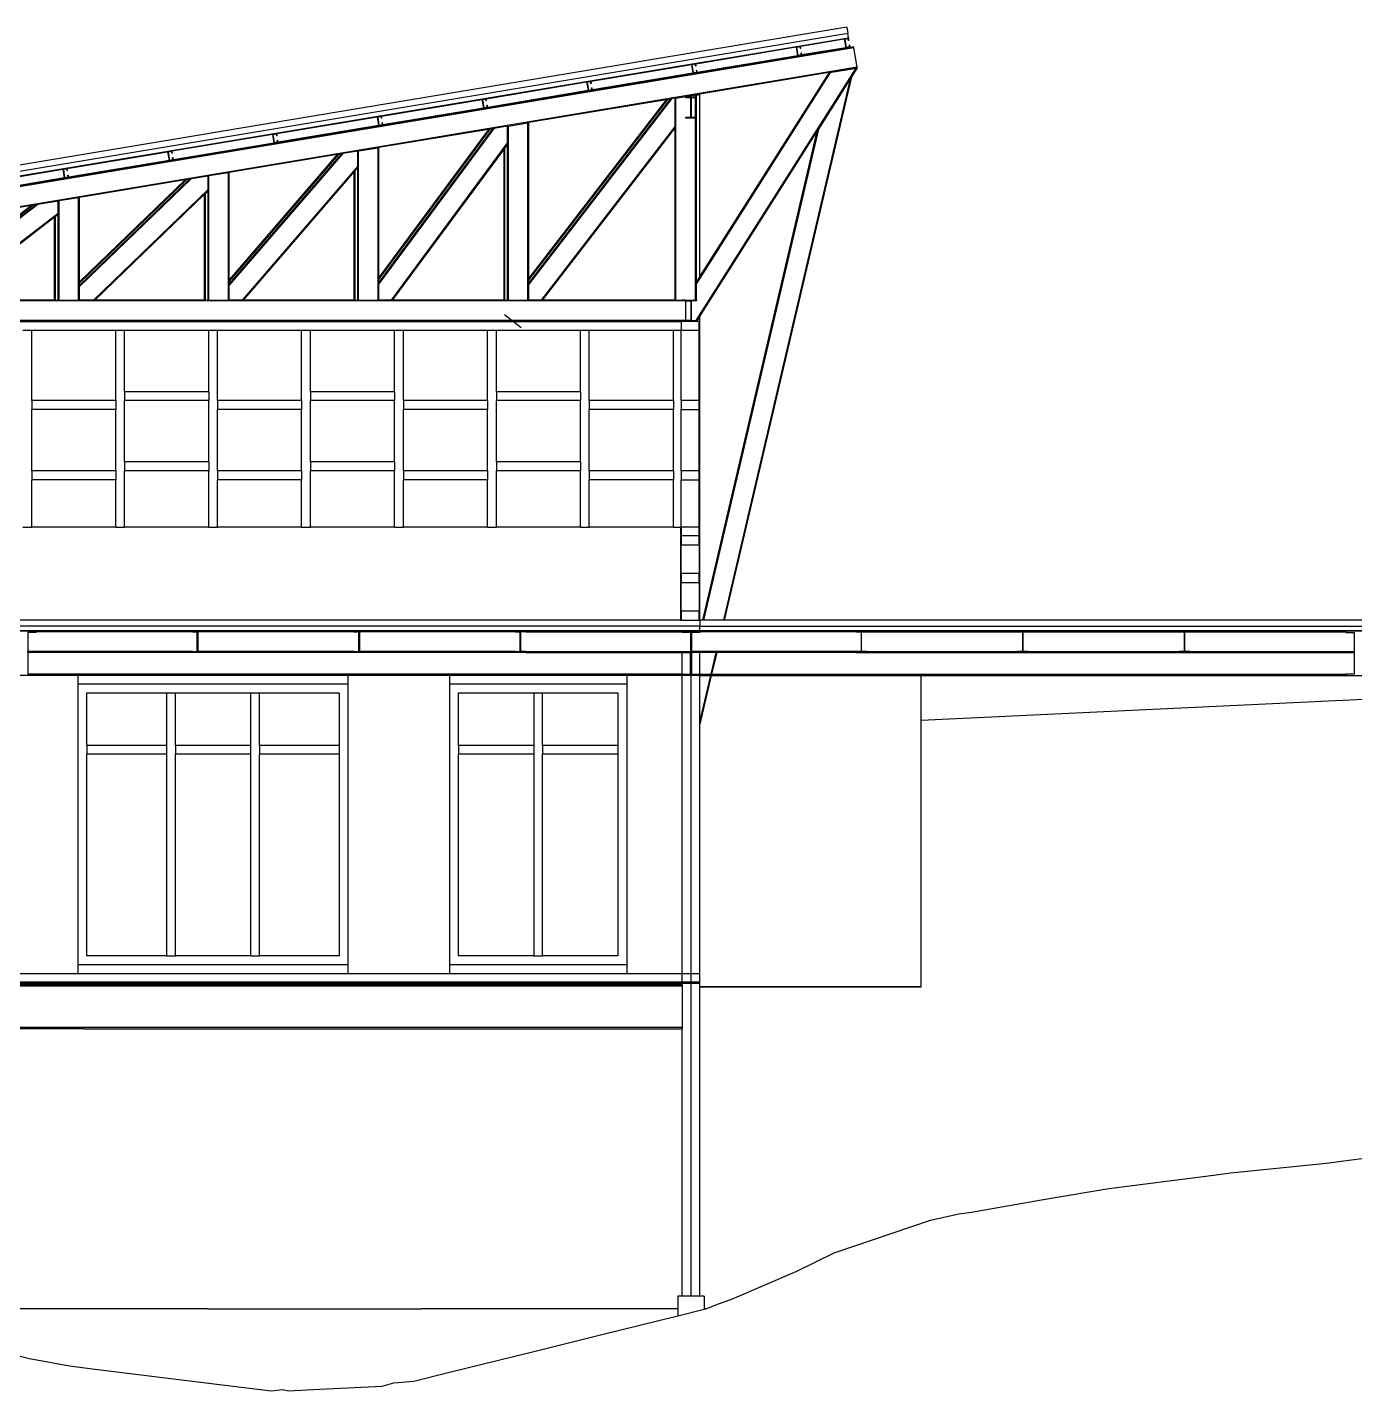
# Model space of a CAD drawing. Extents: x -60 to 60, y -11 to 16.
# Drawn here: x -16.64 to -1.64, y 0.14 to 15.54 of the extents above; entities that cross this region are included whole.
import ezdxf

# ---------------------------------------------------------------- set-up
doc = ezdxf.new("R2010")
doc.units = 0
doc.layers.get('0').update_dxf_attribs({"linetype": 'CONTINUOUS'})
doc.layers.add('SECTIONCUTEDGES', color=7, linetype='CONTINUOUS')

msp = doc.modelspace()

# ---------------------------------------------------------------- linework, layer by layer
for p, q in [((-24.581, 12.555), (-7.36, 15.426)), ((-7.903, 15.329), (-7.408, 15.412)), ((-7.36, 15.426), (-7.368, 15.475)), ((-7.359, 15.42), (-7.36, 15.426)), ((-7.341, 15.315), (-24.467, 12.46)), ((-7.301, 15.312), (-24.408, 12.46)), ((-9.087, 15.132), (-7.952, 15.321)), ((-7.392, 15.313), (-7.887, 15.231)), ((-7.341, 15.315), (-7.342, 15.321)), ((-7.302, 15.321), (-7.341, 15.315)), ((-7.301, 15.312), (-7.302, 15.321)), ((-7.264, 15.094), (-7.301, 15.312)), ((-10.27, 14.935), (-9.136, 15.124)), ((-7.936, 15.222), (-9.07, 15.033)), ((-7.264, 15.094), (-23.067, 12.46)), ((-9.12, 15.025), (-10.254, 14.836)), ((-7.276, 15.082), (-9.086, 12.23)), ((-7.568, 15.033), (-9.08, 12.65)), ((-7.561, 15.035), (-9.041, 14.788)), ((-7.581, 15.031), (-9.04, 12.731)), ((-7.342, 14.96), (-8.775, 8.846)), ((-7.326, 14.985), (-8.764, 8.846)), ((-7.342, 14.96), (-7.701, 14.394)), ((-7.581, 15.031), (-7.568, 15.033)), ((-7.568, 15.033), (-7.561, 15.035)), ((-7.551, 15.037), (-7.561, 15.035)), ((-7.561, 15.035), (-7.551, 15.036)), ((-7.561, 15.035), (-7.561, 15.035)), ((-7.551, 15.036), (-7.315, 15.076)), ((-7.315, 15.076), (-7.551, 15.037)), ((-7.551, 15.037), (-7.551, 15.036)), ((-7.326, 14.985), (-7.342, 14.96)), ((-7.263, 15.084), (-7.326, 14.985)), ((-7.304, 15.078), (-7.315, 15.076)), ((-7.315, 15.076), (-7.305, 15.077)), ((-7.315, 15.076), (-7.315, 15.076)), ((-7.305, 15.077), (-7.276, 15.082)), ((-7.304, 15.078), (-7.305, 15.077)), ((-7.263, 15.085), (-7.304, 15.078)), ((-7.276, 15.082), (-7.263, 15.084)), ((-7.263, 15.085), (-7.264, 15.094)), ((-7.263, 15.084), (-7.263, 15.084)), ((-7.263, 15.084), (-7.263, 15.084)), ((-7.263, 15.084), (-7.263, 15.084)), ((-7.263, 15.084), (-7.263, 15.084)), ((-7.263, 15.084), (-7.263, 15.084)), ((-7.263, 15.084), (-7.263, 15.084)), ((-7.263, 15.084), (-7.263, 15.084)), ((-11.454, 14.737), (-10.32, 14.926)), ((-10.303, 14.828), (-11.438, 14.639)), ((-12.638, 14.54), (-11.503, 14.729)), ((-9.362, 14.735), (-10.973, 12.641)), ((-9.376, 14.732), (-10.973, 12.657)), ((-9.407, 14.727), (-10.973, 12.693)), ((-9.422, 14.725), (-10.973, 12.709)), ((-9.422, 14.725), (-10.973, 14.466)), ((-9.407, 14.727), (-9.422, 14.725)), ((-9.376, 14.732), (-9.407, 14.727)), ((-9.362, 14.735), (-9.376, 14.732)), ((-9.32, 14.742), (-9.362, 14.735)), ((-9.32, 14.742), (-9.311, 14.743)), ((-9.32, 14.427), (-9.32, 14.742)), ((-9.311, 14.743), (-9.09, 14.78)), ((-9.311, 12.46), (-9.311, 14.743)), ((-9.09, 14.78), (-9.08, 14.782)), ((-9.09, 14.758), (-9.09, 14.78)), ((-9.09, 14.528), (-9.09, 14.748)), ((-9.041, 14.788), (-9.08, 14.782)), ((-9.08, 14.778), (-9.04, 14.785)), ((-9.08, 14.778), (-9.04, 14.785)), ((-9.08, 14.778), (-9.08, 14.782)), ((-9.08, 14.778), (-9.08, 14.778)), ((-9.08, 14.758), (-9.08, 14.778)), ((-9.08, 14.528), (-9.08, 14.748)), ((-9.04, 14.785), (-9.041, 14.788)), ((-9.04, 12.731), (-9.04, 14.785)), ((-9.04, 14.785), (-9.04, 14.785)), ((-13.821, 14.343), (-12.687, 14.532)), ((-11.487, 14.631), (-12.621, 14.441)), ((-9.09, 12.46), (-9.09, 14.518)), ((-9.08, 12.668), (-9.08, 14.518)), ((-15.005, 14.146), (-13.871, 14.335)), ((-12.671, 14.433), (-13.805, 14.244)), ((-11.369, 14.4), (-12.666, 12.646)), ((-11.383, 14.398), (-12.666, 12.662)), ((-11.415, 14.393), (-12.666, 12.7)), ((-11.429, 14.39), (-12.666, 12.717)), ((-11.429, 14.39), (-12.666, 14.184)), ((-11.415, 14.393), (-11.429, 14.39)), ((-11.383, 14.398), (-11.415, 14.393)), ((-11.369, 14.4), (-11.383, 14.398)), ((-11.213, 14.426), (-11.369, 14.4)), ((-11.213, 14.426), (-11.203, 14.428)), ((-11.213, 14.241), (-11.213, 14.426)), ((-11.203, 14.428), (-10.983, 14.465)), ((-11.203, 12.46), (-11.203, 14.428)), ((-10.983, 14.465), (-10.973, 14.466)), ((-10.983, 12.46), (-10.983, 14.465)), ((-10.973, 12.709), (-10.973, 14.466)), ((-9.32, 14.427), (-10.834, 12.46)), ((-9.32, 14.411), (-10.822, 12.46)), ((-9.32, 14.411), (-9.32, 14.427)), ((-9.32, 12.46), (-9.32, 14.411)), ((-7.717, 14.369), (-9.04, 12.283)), ((-7.717, 14.369), (-9.011, 8.846)), ((-7.701, 14.394), (-9.001, 8.846)), ((-7.701, 14.394), (-7.717, 14.369)), ((-13.854, 14.236), (-14.989, 14.047)), ((-12.896, 14.146), (-12.675, 14.182)), ((-12.675, 14.182), (-12.666, 14.184)), ((-12.675, 12.46), (-12.675, 14.182)), ((-12.666, 12.717), (-12.666, 14.184)), ((-11.213, 14.241), (-12.529, 12.46)), ((-11.243, 14.183), (-11.253, 14.17)), ((-11.213, 14.224), (-11.243, 14.183)), ((-11.243, 12.46), (-11.243, 14.183)), ((-11.213, 14.224), (-11.213, 14.241)), ((-11.213, 12.46), (-11.213, 14.224)), ((-16.189, 13.948), (-15.054, 14.137)), ((-15.038, 14.039), (-16.172, 13.85)), ((-13.076, 14.116), (-14.358, 12.629)), ((-13.091, 14.113), (-14.358, 12.644)), ((-13.122, 14.108), (-14.358, 12.676)), ((-13.137, 14.105), (-14.358, 12.691)), ((-13.137, 14.105), (-14.358, 13.902)), ((-13.122, 14.108), (-13.137, 14.105)), ((-13.091, 14.113), (-13.122, 14.108)), ((-13.076, 14.116), (-13.091, 14.113)), ((-12.906, 14.144), (-13.076, 14.116)), ((-12.906, 14.144), (-12.896, 14.146)), ((-12.906, 13.975), (-12.906, 14.144)), ((-12.896, 12.46), (-12.896, 14.146)), ((-11.253, 14.17), (-12.516, 12.46)), ((-11.253, 12.46), (-11.253, 14.17)), ((-17.372, 13.751), (-16.238, 13.94)), ((-14.368, 13.9), (-14.588, 13.864)), ((-14.358, 13.902), (-14.368, 13.9)), ((-14.368, 12.46), (-14.368, 13.9)), ((-14.358, 12.691), (-14.358, 13.902)), ((-12.906, 13.975), (-14.213, 12.46)), ((-12.946, 13.914), (-14.2, 12.46)), ((-12.936, 13.925), (-12.946, 13.914)), ((-12.946, 12.46), (-12.946, 13.914)), ((-12.906, 13.96), (-12.936, 13.925)), ((-12.936, 12.46), (-12.936, 13.925)), ((-12.906, 13.96), (-12.906, 13.975)), ((-12.906, 12.46), (-12.906, 13.96)), ((-16.222, 13.841), (-17.356, 13.652)), ((-14.79, 13.83), (-16.051, 12.614)), ((-14.807, 13.827), (-16.051, 12.627)), ((-14.838, 13.822), (-16.051, 12.652)), ((-14.855, 13.819), (-16.051, 12.666)), ((-14.855, 13.819), (-16.051, 13.62)), ((-14.838, 13.822), (-14.855, 13.819)), ((-14.807, 13.827), (-14.838, 13.822)), ((-14.79, 13.83), (-14.807, 13.827)), ((-14.598, 13.862), (-14.79, 13.83)), ((-14.588, 13.864), (-14.598, 13.862)), ((-14.598, 13.709), (-14.598, 13.862)), ((-14.588, 12.46), (-14.588, 13.864)), ((-16.291, 13.58), (-16.521, 13.542)), ((-16.281, 13.582), (-16.291, 13.58)), ((-16.291, 13.441), (-16.291, 13.58)), ((-16.06, 13.618), (-16.281, 13.582)), ((-16.281, 12.46), (-16.281, 13.582)), ((-16.051, 13.62), (-16.06, 13.618)), ((-16.06, 12.46), (-16.06, 13.618)), ((-16.051, 12.666), (-16.051, 13.62)), ((-14.598, 13.709), (-15.892, 12.46)), ((-14.638, 13.657), (-15.878, 12.46)), ((-14.628, 13.666), (-14.638, 13.657)), ((-14.638, 12.46), (-14.638, 13.657)), ((-14.598, 13.695), (-14.628, 13.666)), ((-14.628, 12.46), (-14.628, 13.666)), ((-14.598, 13.695), (-14.598, 13.709)), ((-14.598, 12.46), (-14.598, 13.695)), ((-16.521, 13.542), (-17.743, 12.6)), ((-16.541, 13.538), (-17.743, 12.612)), ((-16.572, 13.533), (-17.743, 12.63)), ((-16.592, 13.53), (-17.743, 12.643)), ((-16.592, 13.53), (-17.743, 13.338)), ((-16.291, 13.441), (-17.563, 12.46)), ((-16.572, 13.533), (-16.592, 13.53)), ((-16.541, 13.538), (-16.572, 13.533)), ((-16.521, 13.542), (-16.541, 13.538)), ((-16.321, 13.405), (-16.331, 13.398)), ((-16.291, 13.428), (-16.321, 13.405)), ((-16.321, 12.46), (-16.321, 13.405)), ((-16.291, 13.428), (-16.291, 13.441)), ((-16.291, 12.46), (-16.291, 13.428)), ((-16.331, 13.398), (-17.547, 12.46)), ((-16.331, 12.46), (-16.331, 13.398)), ((-16.051, 12.652), (-16.051, 12.666)), ((-16.051, 12.627), (-16.051, 12.652)), ((-14.358, 12.676), (-14.358, 12.691)), ((-14.358, 12.644), (-14.358, 12.676)), ((-14.358, 12.644), (-14.358, 12.629)), ((-12.666, 12.7), (-12.666, 12.717)), ((-12.666, 12.662), (-12.666, 12.7)), ((-12.666, 12.662), (-12.666, 12.646)), ((-12.666, 12.46), (-12.666, 12.646)), ((-10.973, 12.693), (-10.973, 12.709)), ((-10.973, 12.657), (-10.973, 12.693)), ((-10.973, 12.657), (-10.973, 12.641)), ((-10.973, 12.46), (-10.973, 12.641)), ((-9.04, 12.731), (-9.08, 12.668)), ((-9.08, 12.668), (-9.08, 12.65)), ((-9.08, 12.46), (-9.08, 12.65)), ((-16.051, 12.627), (-16.051, 12.614)), ((-16.051, 12.46), (-16.051, 12.614)), ((-14.358, 12.46), (-14.358, 12.629)), ((-9.24, 12.451), (-24, 12.451)), ((-16.331, 12.46), (-17.547, 12.46)), ((-16.331, 12.46), (-16.321, 12.46)), ((-16.321, 12.46), (-16.291, 12.46)), ((-16.291, 12.46), (-16.281, 12.46)), ((-16.281, 12.46), (-16.06, 12.46)), ((-16.06, 12.46), (-16.051, 12.46)), ((-15.892, 12.46), (-16.051, 12.46)), ((-15.892, 12.46), (-15.878, 12.46)), ((-14.638, 12.46), (-15.878, 12.46)), ((-14.638, 12.46), (-14.628, 12.46)), ((-14.628, 12.46), (-14.598, 12.46)), ((-14.598, 12.46), (-14.588, 12.46)), ((-14.588, 12.46), (-14.368, 12.46)), ((-14.368, 12.46), (-14.358, 12.46)), ((-14.213, 12.46), (-14.358, 12.46)), ((-14.213, 12.46), (-14.2, 12.46)), ((-12.946, 12.46), (-14.2, 12.46)), ((-12.946, 12.46), (-12.936, 12.46)), ((-12.936, 12.46), (-12.906, 12.46)), ((-12.906, 12.46), (-12.896, 12.46)), ((-12.896, 12.46), (-12.675, 12.46)), ((-12.675, 12.46), (-12.666, 12.46)), ((-12.529, 12.46), (-12.666, 12.46)), ((-12.529, 12.46), (-12.516, 12.46)), ((-11.253, 12.46), (-12.516, 12.46)), ((-11.253, 12.46), (-11.243, 12.46)), ((-11.243, 12.46), (-11.213, 12.46)), ((-11.213, 12.46), (-11.203, 12.46)), ((-11.203, 12.46), (-10.983, 12.46)), ((-10.983, 12.46), (-10.973, 12.46)), ((-10.834, 12.46), (-10.973, 12.46)), ((-10.834, 12.46), (-10.822, 12.46)), ((-9.32, 12.46), (-10.822, 12.46)), ((-9.32, 12.46), (-9.311, 12.46)), ((-9.311, 12.46), (-9.24, 12.46)), ((-9.24, 12.46), (-9.24, 12.451)), ((-9.2, 12.46), (-9.24, 12.46)), ((-9.2, 12.451), (-9.24, 12.451)), ((-9.2, 12.23), (-9.2, 12.451)), ((-9.2, 12.23), (-24, 12.23)), ((-24, 12.22), (-9.25, 12.22)), ((-11.249, 12.299), (-11.16, 12.23)), ((-11.147, 12.22), (-11.059, 12.152)), ((-11.147, 12.22), (-11.059, 12.152)), ((-11.147, 12.22), (-11.059, 12.152)), ((-11.147, 12.22), (-11.059, 12.152)), ((-11.147, 12.22), (-11.059, 12.152)), ((-11.147, 12.22), (-11.059, 12.152)), ((-11.147, 12.22), (-11.059, 12.152)), ((-9.04, 12.283), (-9.08, 12.22)), ((-9.04, 9.896), (-9.04, 12.283)), ((-16.69, 12.12), (-16.59, 12.12)), ((-16.59, 11.326), (-16.59, 12.12)), ((-16.59, 12.12), (-15.64, 12.12)), ((-15.64, 12.12), (-15.54, 12.12)), ((-15.64, 11.326), (-15.64, 12.12)), ((-15.54, 11.426), (-15.54, 12.12)), ((-15.54, 12.12), (-14.59, 12.12)), ((-14.59, 12.12), (-14.49, 12.12)), ((-14.59, 11.426), (-14.59, 12.12)), ((-14.49, 11.326), (-14.49, 12.12)), ((-14.49, 12.12), (-13.54, 12.12)), ((-13.54, 12.12), (-13.44, 12.12)), ((-13.54, 11.326), (-13.54, 12.12)), ((-13.44, 11.426), (-13.44, 12.12)), ((-13.44, 12.12), (-12.49, 12.12)), ((-12.49, 12.12), (-12.39, 12.12)), ((-12.49, 11.426), (-12.49, 12.12)), ((-12.39, 11.326), (-12.39, 12.12)), ((-12.39, 12.12), (-11.44, 12.12)), ((-11.44, 12.12), (-11.34, 12.12)), ((-11.44, 11.326), (-11.44, 12.12)), ((-11.34, 11.426), (-11.34, 12.12)), ((-11.34, 12.12), (-10.39, 12.12)), ((-10.39, 12.12), (-10.29, 12.12)), ((-10.39, 11.426), (-10.39, 12.12)), ((-10.29, 11.326), (-10.29, 12.12)), ((-10.29, 12.12), (-9.34, 12.12)), ((-9.34, 12.12), (-9.25, 12.12)), ((-9.34, 11.326), (-9.34, 12.12)), ((-9.25, 11.326), (-9.25, 12.12)), ((-9.05, 11.326), (-9.05, 12.12)), ((-14.59, 11.426), (-15.54, 11.426)), ((-15.54, 11.426), (-15.54, 11.326)), ((-14.59, 11.426), (-14.59, 11.326)), ((-12.49, 11.426), (-13.44, 11.426)), ((-13.44, 11.426), (-13.44, 11.326)), ((-12.49, 11.426), (-12.49, 11.326)), ((-10.39, 11.426), (-11.34, 11.426)), ((-11.34, 11.426), (-11.34, 11.326)), ((-10.39, 11.426), (-10.39, 11.326)), ((-15.64, 11.326), (-16.59, 11.326)), ((-16.59, 11.326), (-16.59, 11.226)), ((-15.64, 11.326), (-15.64, 11.226)), ((-15.54, 10.632), (-15.54, 11.326)), ((-14.59, 11.326), (-15.54, 11.326)), ((-14.59, 10.632), (-14.59, 11.326)), ((-13.54, 11.326), (-14.49, 11.326)), ((-14.49, 11.326), (-14.49, 11.226)), ((-13.54, 11.326), (-13.54, 11.226)), ((-12.49, 11.326), (-13.44, 11.326)), ((-13.44, 10.632), (-13.44, 11.326)), ((-12.49, 10.632), (-12.49, 11.326)), ((-11.44, 11.326), (-12.39, 11.326)), ((-12.39, 11.326), (-12.39, 11.226)), ((-11.44, 11.326), (-11.44, 11.226)), ((-10.39, 11.326), (-11.34, 11.326)), ((-11.34, 10.632), (-11.34, 11.326)), ((-10.39, 10.632), (-10.39, 11.326)), ((-9.34, 11.326), (-10.29, 11.326)), ((-10.29, 11.326), (-10.29, 11.226)), ((-9.34, 11.326), (-9.34, 11.226)), ((-16.59, 10.532), (-16.59, 11.226)), ((-15.64, 11.226), (-16.59, 11.226)), ((-15.64, 10.532), (-15.64, 11.226)), ((-14.49, 10.532), (-14.49, 11.226)), ((-13.54, 11.226), (-14.49, 11.226)), ((-13.54, 10.532), (-13.54, 11.226)), ((-11.44, 11.226), (-12.39, 11.226)), ((-12.39, 10.532), (-12.39, 11.226)), ((-11.44, 10.532), (-11.44, 11.226)), ((-10.29, 10.532), (-10.29, 11.226)), ((-9.34, 11.226), (-10.29, 11.226)), ((-9.34, 10.532), (-9.34, 11.226)), ((-9.25, 10.532), (-9.25, 11.226)), ((-9.05, 10.532), (-9.05, 11.226)), ((-14.59, 10.632), (-15.54, 10.632)), ((-15.54, 10.632), (-15.54, 10.532)), ((-14.59, 10.632), (-14.59, 10.532)), ((-12.49, 10.632), (-13.44, 10.632)), ((-13.44, 10.632), (-13.44, 10.532)), ((-12.49, 10.632), (-12.49, 10.532)), ((-10.39, 10.632), (-11.34, 10.632)), ((-11.34, 10.632), (-11.34, 10.532)), ((-10.39, 10.632), (-10.39, 10.532)), ((-15.64, 10.532), (-16.59, 10.532)), ((-16.59, 10.532), (-16.59, 10.432)), ((-15.64, 10.532), (-15.64, 10.432)), ((-15.54, 9.896), (-15.54, 10.532)), ((-14.59, 10.532), (-15.54, 10.532)), ((-14.59, 9.896), (-14.59, 10.532)), ((-13.54, 10.532), (-14.49, 10.532)), ((-14.49, 10.532), (-14.49, 10.432)), ((-13.54, 10.532), (-13.54, 10.432)), ((-12.49, 10.532), (-13.44, 10.532)), ((-13.44, 9.896), (-13.44, 10.532)), ((-12.49, 9.896), (-12.49, 10.532)), ((-11.44, 10.532), (-12.39, 10.532)), ((-12.39, 10.532), (-12.39, 10.432)), ((-11.44, 10.532), (-11.44, 10.432)), ((-10.39, 10.532), (-11.34, 10.532)), ((-11.34, 9.896), (-11.34, 10.532)), ((-10.39, 9.896), (-10.39, 10.532)), ((-9.34, 10.532), (-10.29, 10.532)), ((-10.29, 10.532), (-10.29, 10.432)), ((-9.34, 10.532), (-9.34, 10.432)), ((-16.59, 9.896), (-16.59, 10.432)), ((-15.64, 10.432), (-16.59, 10.432)), ((-15.64, 9.896), (-15.64, 10.432)), ((-14.49, 9.896), (-14.49, 10.432)), ((-13.54, 10.432), (-14.49, 10.432)), ((-13.54, 9.896), (-13.54, 10.432)), ((-11.44, 10.432), (-12.39, 10.432)), ((-12.39, 9.896), (-12.39, 10.432)), ((-11.44, 9.896), (-11.44, 10.432)), ((-9.34, 10.432), (-10.29, 10.432)), ((-10.29, 9.896), (-10.29, 10.432)), ((-9.34, 9.896), (-9.34, 10.432)), ((-9.25, 9.896), (-9.25, 10.432)), ((-9.05, 9.896), (-9.05, 10.432)), ((-16.69, 9.896), (-16.59, 9.896)), ((-15.64, 9.896), (-16.59, 9.896)), ((-15.64, 9.896), (-15.54, 9.896)), ((-14.59, 9.896), (-15.54, 9.896)), ((-14.59, 9.896), (-14.49, 9.896)), ((-13.54, 9.896), (-14.49, 9.896)), ((-13.54, 9.896), (-13.44, 9.896)), ((-12.49, 9.896), (-13.44, 9.896)), ((-12.49, 9.896), (-12.39, 9.896)), ((-11.44, 9.896), (-12.39, 9.896)), ((-11.44, 9.896), (-11.34, 9.896)), ((-10.39, 9.896), (-11.34, 9.896)), ((-10.39, 9.896), (-10.29, 9.896)), ((-9.34, 9.896), (-10.29, 9.896)), ((-9.34, 9.896), (-9.26, 9.896)), ((-24.04, 8.726), (-9.24, 8.726)), ((-14.775, 8.72), (-16.54, 8.72)), ((-14.775, 8.711), (-16.54, 8.711)), ((-12.95, 8.72), (-14.655, 8.72)), ((-12.95, 8.711), (-14.655, 8.711)), ((-11.125, 8.72), (-12.83, 8.72)), ((-11.125, 8.711), (-12.83, 8.711)), ((-11.005, 8.72), (-9.24, 8.72)), ((-11.005, 8.711), (-9.24, 8.711)), ((-9.24, 8.72), (-9.24, 8.726)), ((-9.24, 8.726), (-9.14, 8.726)), ((-9.14, 8.72), (-9.14, 8.726)), ((-9.14, 8.726), (-9.04, 8.726)), ((-9.04, 8.726), (-9.04, 8.776)), ((-9.04, 8.726), (-9.039, 8.726)), ((-9.04, 8.72), (-9.04, 8.726)), ((-9.039, 8.726), (-9.04, 8.72)), ((-9.04, 8.726), (-9.04, 8.72)), ((-9.03, 8.72), (-9.04, 8.72)), ((-7.275, 8.711), (-9.04, 8.711)), ((-9.039, 8.726), (-9.029, 8.726)), ((-9.029, 8.726), (-9.03, 8.72)), ((-8.804, 8.72), (-9.03, 8.72)), ((-9.029, 8.726), (-8.803, 8.726)), ((-8.803, 8.726), (-8.804, 8.72)), ((-8.794, 8.72), (-8.804, 8.72)), ((-8.803, 8.726), (-8.793, 8.726)), ((-8.793, 8.726), (-8.794, 8.72)), ((-7.275, 8.72), (-8.794, 8.72)), ((-8.793, 8.726), (1.238, 8.726)), ((-7.155, 8.72), (-5.45, 8.72)), ((-7.155, 8.711), (-5.45, 8.711)), ((-5.33, 8.72), (-3.625, 8.72)), ((-5.33, 8.711), (-3.625, 8.711)), ((-3.505, 8.72), (-1.74, 8.72)), ((-3.505, 8.711), (-1.74, 8.711)), ((-14.775, 8.49), (-16.635, 8.49)), ((-14.775, 8.48), (-16.635, 8.48)), ((-12.95, 8.49), (-14.655, 8.49)), ((-12.95, 8.48), (-14.655, 8.48)), ((-11.125, 8.49), (-12.83, 8.49)), ((-11.125, 8.48), (-12.83, 8.48)), ((-11.005, 8.49), (-9.145, 8.49)), ((-11.005, 8.48), (-9.24, 8.48)), ((-9.24, 8.236), (-9.24, 8.48)), ((-9.24, 8.48), (-9.145, 8.48)), ((-7.275, 8.49), (-9.135, 8.49)), ((-9.04, 8.48), (-9.135, 8.48)), ((-8.86, 8.48), (-9.04, 8.48)), ((-9.04, 8.236), (-9.04, 8.48)), ((-8.86, 8.48), (-8.917, 8.236)), ((-8.85, 8.48), (-8.907, 8.236)), ((-8.85, 8.48), (-8.86, 8.48)), ((-7.275, 8.48), (-8.85, 8.48)), ((-7.155, 8.49), (-5.45, 8.49)), ((-7.155, 8.48), (-5.45, 8.48)), ((-5.33, 8.49), (-3.625, 8.49)), ((-5.33, 8.48), (-3.625, 8.48)), ((-3.505, 8.49), (-1.645, 8.49)), ((-3.505, 8.48), (-1.645, 8.48)), ((-9.24, 8.236), (-16.54, 8.236)), ((-16.067, 8.22), (-16.54, 8.22)), ((-16.067, 8.125), (-16.067, 8.22)), ((-13.017, 8.22), (-16.067, 8.22)), ((-13.017, 8.22), (-13.017, 8.125)), ((-11.867, 8.22), (-13.017, 8.22)), ((-11.867, 8.125), (-11.867, 8.22)), ((-9.867, 8.22), (-11.867, 8.22)), ((-9.867, 8.22), (-9.867, 8.125)), ((-9.242, 8.22), (-9.867, 8.22)), ((-9.242, 8.22), (-9.24, 8.22)), ((-9.242, 8.125), (-9.242, 8.22)), ((-9.24, 8.125), (-9.24, 8.22)), ((-9.14, 4.85), (-9.14, 8.22)), ((-9.04, 8.236), (-8.917, 8.236)), ((-8.911, 8.22), (-9.04, 7.668)), ((-8.921, 8.22), (-9.04, 7.711)), ((-9.04, 8.22), (-8.921, 8.22)), ((-9.04, 7.711), (-9.04, 8.22)), ((-8.921, 8.22), (-8.911, 8.22)), ((-8.917, 8.236), (-8.907, 8.236)), ((-8.911, 8.22), (-6.54, 8.22)), ((-8.907, 8.236), (-1.74, 8.236)), ((-6.54, 8.22), (-1.74, 8.22)), ((-6.54, 7.71), (-6.54, 8.22)), ((-16.067, 4.95), (-16.067, 8.125)), ((-16.067, 8.125), (-13.017, 8.125)), ((-15.967, 7.43), (-15.967, 8.025)), ((-15.967, 8.025), (-15.067, 8.025)), ((-15.067, 8.025), (-14.967, 8.025)), ((-15.067, 8.025), (-15.067, 7.43)), ((-14.967, 8.025), (-14.117, 8.025)), ((-14.967, 7.43), (-14.967, 8.025)), ((-14.117, 8.025), (-14.117, 7.43)), ((-14.117, 8.025), (-14.017, 8.025)), ((-14.017, 7.43), (-14.017, 8.025)), ((-14.017, 8.025), (-13.117, 8.025)), ((-13.117, 8.025), (-13.117, 7.43)), ((-13.017, 8.125), (-13.017, 4.95)), ((-11.867, 8.125), (-9.867, 8.125)), ((-11.867, 4.95), (-11.867, 8.125)), ((-11.767, 7.43), (-11.767, 8.025)), ((-11.767, 8.025), (-10.917, 8.025)), ((-10.917, 8.025), (-10.817, 8.025)), ((-10.917, 8.025), (-10.917, 7.43)), ((-10.817, 7.43), (-10.817, 8.025)), ((-10.817, 8.025), (-9.967, 8.025)), ((-9.967, 8.025), (-9.967, 7.43)), ((-9.867, 8.125), (-9.867, 4.95)), ((-9.24, 8.125), (-9.242, 8.125)), ((-9.242, 7.43), (-9.242, 8.125)), ((-9.24, 7.43), (-9.24, 8.125)), ((0.879, 8.063), (-6.54, 7.71)), ((-9.04, 7.668), (-9.04, 7.711)), ((-6.54, 7.648), (-6.54, 7.71)), ((-9.04, 4.85), (-9.04, 7.668)), ((-6.54, 7.521), (-6.54, 7.648)), ((-15.067, 7.43), (-15.967, 7.43)), ((-15.967, 7.43), (-15.967, 7.33)), ((-15.067, 7.43), (-15.067, 7.33)), ((-14.117, 7.43), (-14.967, 7.43)), ((-14.967, 7.43), (-14.967, 7.33)), ((-14.117, 7.43), (-14.117, 7.33)), ((-13.117, 7.43), (-14.017, 7.43)), ((-14.017, 7.43), (-14.017, 7.33)), ((-13.117, 7.43), (-13.117, 7.33)), ((-10.917, 7.43), (-11.767, 7.43)), ((-11.767, 7.43), (-11.767, 7.33)), ((-10.917, 7.43), (-10.917, 7.33)), ((-9.967, 7.43), (-10.817, 7.43)), ((-10.817, 7.43), (-10.817, 7.33)), ((-9.967, 7.43), (-9.967, 7.33)), ((-9.24, 7.43), (-9.242, 7.43)), ((-9.242, 7.33), (-9.242, 7.43)), ((-9.24, 7.33), (-9.24, 7.43)), ((-6.54, 7.284), (-6.54, 7.521)), ((-15.067, 7.33), (-15.967, 7.33)), ((-15.967, 5.05), (-15.967, 7.33)), ((-15.067, 7.33), (-15.067, 5.05)), ((-14.117, 7.33), (-14.967, 7.33)), ((-14.967, 5.05), (-14.967, 7.33)), ((-14.117, 7.33), (-14.117, 5.05)), ((-13.117, 7.33), (-14.017, 7.33)), ((-14.017, 5.05), (-14.017, 7.33)), ((-13.117, 7.33), (-13.117, 5.05)), ((-10.917, 7.33), (-11.767, 7.33)), ((-11.767, 5.05), (-11.767, 7.33)), ((-10.917, 7.33), (-10.917, 5.05)), ((-9.967, 7.33), (-10.817, 7.33)), ((-10.817, 5.05), (-10.817, 7.33)), ((-9.967, 7.33), (-9.967, 5.05)), ((-9.242, 7.33), (-9.24, 7.33)), ((-9.242, 6.636), (-9.242, 7.33)), ((-9.24, 6.636), (-9.24, 7.33)), ((-6.54, 7.242), (-6.54, 7.284)), ((-6.54, 7.063), (-6.54, 7.242)), ((-6.54, 6.578), (-6.54, 7.063)), ((-9.24, 6.636), (-9.242, 6.636)), ((-9.242, 6.536), (-9.242, 6.636)), ((-9.24, 6.536), (-9.24, 6.636)), ((-9.242, 6.536), (-9.24, 6.536)), ((-9.242, 5.375), (-9.242, 6.536)), ((-9.24, 5.375), (-9.24, 6.536)), ((-6.54, 6.527), (-6.54, 6.578)), ((-6.54, 6.063), (-6.54, 6.527)), ((-6.54, 5.84), (-6.54, 6.063)), ((-6.54, 5.563), (-6.54, 5.84)), ((-6.54, 5.42), (-6.54, 5.563)), ((-6.54, 5.343), (-6.54, 5.42)), ((-9.24, 5.375), (-9.242, 5.375)), ((-9.242, 5.275), (-9.242, 5.375)), ((-9.242, 5.275), (-9.24, 5.275)), ((-9.242, 4.95), (-9.242, 5.275)), ((-9.24, 5.275), (-9.24, 5.375)), ((-9.24, 4.95), (-9.24, 5.275)), ((-6.54, 4.702), (-6.54, 5.343)), ((-13.017, 4.95), (-16.067, 4.95)), ((-16.067, 4.85), (-16.067, 4.95)), ((-15.067, 5.05), (-15.967, 5.05)), ((-15.067, 5.05), (-14.967, 5.05)), ((-14.117, 5.05), (-14.967, 5.05)), ((-14.117, 5.05), (-14.017, 5.05)), ((-13.117, 5.05), (-14.017, 5.05)), ((-13.017, 4.95), (-13.017, 4.85)), ((-9.867, 4.95), (-11.867, 4.95)), ((-11.867, 4.85), (-11.867, 4.95)), ((-10.917, 5.05), (-11.767, 5.05)), ((-10.917, 5.05), (-10.817, 5.05)), ((-9.967, 5.05), (-10.817, 5.05)), ((-9.867, 4.95), (-9.867, 4.85)), ((-9.242, 4.95), (-9.24, 4.95)), ((-9.242, 4.85), (-9.242, 4.95)), ((-9.24, 4.85), (-9.24, 4.95)), ((-16.067, 4.85), (-17.217, 4.85)), ((-13.017, 4.85), (-16.067, 4.85)), ((-11.867, 4.85), (-13.017, 4.85)), ((-9.867, 4.85), (-11.867, 4.85)), ((-9.242, 4.85), (-9.867, 4.85)), ((-9.24, 4.85), (-9.242, 4.85)), ((-9.14, 4.85), (-9.24, 4.85)), ((-9.24, 4.755), (-9.24, 4.85)), ((-9.14, 4.755), (-9.14, 4.85)), ((-9.04, 4.85), (-9.14, 4.85)), ((-9.04, 4.755), (-9.04, 4.85)), ((-9.24, 4.755), (-24.04, 4.755)), ((-9.24, 4.74), (-24.04, 4.74)), ((-9.24, 4.725), (-24.04, 4.725)), ((-9.24, 4.709), (-24.04, 4.709)), ((-9.14, 4.755), (-9.24, 4.755)), ((-9.24, 4.74), (-9.24, 4.755)), ((-9.14, 4.74), (-9.24, 4.74)), ((-9.24, 4.725), (-9.24, 4.74)), ((-9.24, 4.725), (-9.24, 4.709)), ((-9.24, 4.709), (-9.24, 4.241)), ((-9.14, 4.74), (-9.14, 4.755)), ((-9.04, 4.755), (-9.14, 4.755)), ((-9.14, 1.205), (-9.14, 4.74)), ((-9.04, 4.74), (-9.14, 4.74)), ((-9.04, 4.74), (-9.04, 4.755)), ((-9.04, 4.702), (-9.04, 4.74)), ((-9.04, 4.702), (-6.54, 4.702)), ((-9.04, 4.7), (-9.04, 4.702)), ((-6.54, 4.7), (-9.04, 4.7)), ((-9.04, 4.063), (-9.04, 4.7)), ((-6.54, 4.7), (-6.54, 4.702)), ((-9.24, 4.241), (-24.04, 4.241)), ((-16.004, 4.225), (-19.913, 4.225)), ((-16.004, 4.225), (-12.633, 4.225)), ((-12.633, 4.225), (-12.529, 4.225)), ((-12.529, 4.225), (-9.24, 4.225)), ((-9.24, 4.241), (-9.24, 4.225)), ((-9.24, 4.063), (-9.24, 4.225)), ((-9.24, 3.855), (-9.24, 4.063)), ((-9.04, 3.879), (-9.04, 4.063)), ((-9.24, 3.063), (-9.24, 3.855)), ((-9.04, 3.063), (-9.04, 3.879)), ((-9.24, 2.97), (-9.24, 3.063)), ((-9.24, 2.932), (-9.24, 2.97)), ((-9.24, 2.6), (-9.24, 2.932)), ((-9.04, 3.019), (-9.04, 3.063)), ((-9.04, 3), (-9.04, 3.019)), ((-9.04, 2.842), (-9.04, 3)), ((-9.04, 2.063), (-9.04, 2.842)), ((-9.24, 2.063), (-9.24, 2.6)), ((-9.24, 1.716), (-9.24, 2.063)), ((-9.04, 1.559), (-9.04, 2.063)), ((-9.24, 1.205), (-9.24, 1.716)), ((-9.04, 1.205), (-9.04, 1.559)), ((-9.24, 1.205), (-9.29, 1.205)), ((-9.29, 1.205), (-9.29, 1.063)), ((-9.14, 1.205), (-9.24, 1.205)), ((-9.04, 1.205), (-9.14, 1.205)), ((-8.99, 1.205), (-9.04, 1.205)), ((-8.99, 1.205), (-8.99, 1.063)), ((-15.574, 1.063), (-16.985, 1.063)), ((-14.605, 1.063), (-15.574, 1.063)), ((-14.605, 1.063), (-12.185, 1.063)), ((-11.337, 1.063), (-12.185, 1.063)), ((-10.165, 1.063), (-11.337, 1.063)), ((-9.29, 1.063), (-10.165, 1.063)), ((-9.29, 1.063), (-9.29, 0.984)), ((-8.973, 1.063), (-8.99, 1.063)), ((-8.99, 1.063), (-8.99, 1.058))]:
    msp.add_line(p, q)
at = {"layer": 'SECTIONCUTEDGES'}
for p, q in [((-7.368, 15.475), (-24.59, 12.605)), ((-7.379, 15.544), (-24.485, 12.693)), ((-7.359, 15.42), (-7.408, 15.412)), ((-7.408, 15.412), (-7.392, 15.313)), ((-7.363, 15.414), (-7.402, 15.408)), ((-7.402, 15.408), (-7.388, 15.319)), ((-7.379, 15.544), (-7.368, 15.475)), ((-7.36, 15.394), (-7.363, 15.414)), ((-7.355, 15.395), (-7.359, 15.42)), ((-7.903, 15.329), (-7.952, 15.321)), ((-7.952, 15.321), (-7.936, 15.222)), ((-7.907, 15.323), (-7.947, 15.317)), ((-7.947, 15.317), (-7.932, 15.228)), ((-7.904, 15.304), (-7.907, 15.323)), ((-7.899, 15.305), (-7.904, 15.304)), ((-7.899, 15.305), (-7.903, 15.329)), ((-7.896, 15.254), (-7.891, 15.255)), ((-7.892, 15.235), (-7.896, 15.254)), ((-7.887, 15.231), (-7.891, 15.255)), ((-7.392, 15.313), (-7.342, 15.321)), ((-7.388, 15.319), (-7.348, 15.325)), ((-7.355, 15.395), (-7.36, 15.394)), ((-7.351, 15.345), (-7.346, 15.346)), ((-7.348, 15.325), (-7.351, 15.345)), ((-7.342, 15.321), (-7.346, 15.346)), ((-9.087, 15.132), (-9.136, 15.124)), ((-9.136, 15.124), (-9.12, 15.025)), ((-9.091, 15.126), (-9.13, 15.12)), ((-9.13, 15.12), (-9.115, 15.031)), ((-9.088, 15.106), (-9.091, 15.126)), ((-9.083, 15.107), (-9.088, 15.106)), ((-9.083, 15.107), (-9.087, 15.132)), ((-7.936, 15.222), (-7.887, 15.231)), ((-7.932, 15.228), (-7.892, 15.235)), ((-9.12, 15.025), (-9.07, 15.033)), ((-9.115, 15.031), (-9.076, 15.037)), ((-9.079, 15.057), (-9.074, 15.058)), ((-9.076, 15.037), (-9.079, 15.057)), ((-9.07, 15.033), (-9.074, 15.058)), ((-10.27, 14.935), (-10.32, 14.926)), ((-10.32, 14.926), (-10.303, 14.828)), ((-10.274, 14.929), (-10.314, 14.922)), ((-10.314, 14.922), (-10.299, 14.834)), ((-10.303, 14.828), (-10.254, 14.836)), ((-10.299, 14.834), (-10.26, 14.84)), ((-10.271, 14.909), (-10.274, 14.929)), ((-10.266, 14.91), (-10.271, 14.909)), ((-10.266, 14.91), (-10.27, 14.935)), ((-10.263, 14.86), (-10.258, 14.861)), ((-10.26, 14.84), (-10.263, 14.86)), ((-10.254, 14.836), (-10.258, 14.861)), ((-11.454, 14.737), (-11.503, 14.729)), ((-11.503, 14.729), (-11.487, 14.631)), ((-11.458, 14.732), (-11.498, 14.725)), ((-11.498, 14.725), (-11.483, 14.636)), ((-11.487, 14.631), (-11.438, 14.639)), ((-11.483, 14.636), (-11.443, 14.643)), ((-11.455, 14.712), (-11.458, 14.732)), ((-11.45, 14.713), (-11.455, 14.712)), ((-11.45, 14.713), (-11.454, 14.737)), ((-11.447, 14.663), (-11.442, 14.663)), ((-11.443, 14.643), (-11.447, 14.663)), ((-11.438, 14.639), (-11.442, 14.663)), ((-9.2, 14.748), (-9.2, 14.758)), ((-9.2, 14.758), (-9.09, 14.758)), ((-9.144, 14.748), (-9.2, 14.748)), ((-9.144, 14.528), (-9.144, 14.748)), ((-9.137, 14.748), (-9.137, 14.528)), ((-9.09, 14.748), (-9.137, 14.748)), ((-9.09, 14.758), (-9.08, 14.758)), ((-9.08, 14.748), (-9.09, 14.748)), ((-9.08, 14.748), (-9.08, 14.758)), ((-12.638, 14.54), (-12.687, 14.532)), ((-12.687, 14.532), (-12.671, 14.433)), ((-12.642, 14.534), (-12.681, 14.528)), ((-12.681, 14.528), (-12.666, 14.439)), ((-12.639, 14.515), (-12.642, 14.534)), ((-12.634, 14.515), (-12.639, 14.515)), ((-12.634, 14.515), (-12.638, 14.54)), ((-9.2, 14.528), (-9.144, 14.528)), ((-9.2, 14.518), (-9.2, 14.528)), ((-9.09, 14.518), (-9.2, 14.518)), ((-9.137, 14.528), (-9.09, 14.528)), ((-9.09, 14.528), (-9.08, 14.528)), ((-9.08, 14.518), (-9.09, 14.518)), ((-9.08, 14.518), (-9.08, 14.528)), ((-13.821, 14.343), (-13.871, 14.335)), ((-13.871, 14.335), (-13.854, 14.236)), ((-13.826, 14.337), (-13.865, 14.33)), ((-13.865, 14.33), (-13.85, 14.242)), ((-13.822, 14.317), (-13.826, 14.337)), ((-13.817, 14.318), (-13.821, 14.343)), ((-12.671, 14.433), (-12.621, 14.441)), ((-12.666, 14.439), (-12.627, 14.446)), ((-12.63, 14.465), (-12.625, 14.466)), ((-12.627, 14.446), (-12.63, 14.465)), ((-12.621, 14.441), (-12.625, 14.466)), ((-13.854, 14.236), (-13.805, 14.244)), ((-13.85, 14.242), (-13.811, 14.248)), ((-13.817, 14.318), (-13.822, 14.317)), ((-13.814, 14.268), (-13.809, 14.269)), ((-13.811, 14.248), (-13.814, 14.268)), ((-13.805, 14.244), (-13.809, 14.269)), ((-15.005, 14.146), (-15.054, 14.137)), ((-15.054, 14.137), (-15.038, 14.039)), ((-15.009, 14.14), (-15.049, 14.133)), ((-15.049, 14.133), (-15.034, 14.044)), ((-15.038, 14.039), (-14.989, 14.047)), ((-15.034, 14.044), (-14.994, 14.051)), ((-15.006, 14.12), (-15.009, 14.14)), ((-15.001, 14.121), (-15.006, 14.12)), ((-15.001, 14.121), (-15.005, 14.146)), ((-14.998, 14.071), (-14.993, 14.072)), ((-14.994, 14.051), (-14.998, 14.071)), ((-14.989, 14.047), (-14.993, 14.072)), ((-16.189, 13.948), (-16.238, 13.94)), ((-16.238, 13.94), (-16.222, 13.841)), ((-16.193, 13.943), (-16.232, 13.936)), ((-16.232, 13.936), (-16.218, 13.847)), ((-16.19, 13.923), (-16.193, 13.943)), ((-16.185, 13.924), (-16.19, 13.923)), ((-16.185, 13.924), (-16.189, 13.948)), ((-16.181, 13.873), (-16.176, 13.874)), ((-16.178, 13.854), (-16.181, 13.873)), ((-16.172, 13.85), (-16.176, 13.874)), ((-16.222, 13.841), (-16.172, 13.85)), ((-16.218, 13.847), (-16.178, 13.854)), ((-9.2, 12.46), (-9.2, 12.451)), ((-9.2, 12.46), (-9.09, 12.46)), ((-9.2, 12.451), (-9.144, 12.451)), ((-9.144, 12.451), (-9.144, 12.23)), ((-9.137, 12.451), (-9.137, 12.23)), ((-9.08, 12.451), (-9.137, 12.451)), ((-9.09, 12.46), (-9.08, 12.46)), ((-9.08, 12.46), (-9.08, 12.451)), ((-9.25, 12.22), (-9.25, 12.12)), ((-9.2, 12.22), (-9.25, 12.22)), ((-9.144, 12.23), (-9.2, 12.23)), ((-9.2, 12.22), (-9.2, 12.23)), ((-9.08, 12.22), (-9.2, 12.22)), ((-9.137, 12.23), (-9.086, 12.23)), ((-9.086, 12.23), (-9.08, 12.23)), ((-9.08, 12.23), (-9.08, 12.22)), ((-9.05, 12.22), (-9.08, 12.22)), ((-9.05, 12.12), (-9.05, 12.22)), ((-9.25, 12.12), (-9.05, 12.12)), ((-9.25, 11.326), (-9.25, 11.226)), ((-9.05, 11.326), (-9.25, 11.326)), ((-9.05, 11.226), (-9.05, 11.326)), ((-9.25, 11.226), (-9.05, 11.226)), ((-9.25, 10.532), (-9.25, 10.432)), ((-9.05, 10.532), (-9.25, 10.532)), ((-9.05, 10.432), (-9.05, 10.532)), ((-9.25, 10.432), (-9.05, 10.432)), ((-9.26, 9.896), (-9.26, 8.846)), ((-9.25, 9.896), (-9.26, 9.896)), ((-9.05, 9.896), (-9.25, 9.896)), ((-9.25, 9.896), (-9.25, 9.796)), ((-9.05, 9.796), (-9.05, 9.896)), ((-9.04, 9.896), (-9.05, 9.896)), ((-9.04, 8.846), (-9.04, 9.896)), ((-9.25, 9.796), (-9.25, 9.696)), ((-9.05, 9.796), (-9.25, 9.796)), ((-9.05, 9.696), (-9.05, 9.796)), ((-9.25, 9.696), (-9.05, 9.696)), ((-9.25, 9.371), (-9.25, 9.696)), ((-9.05, 9.696), (-9.05, 9.371)), ((-9.05, 9.371), (-9.25, 9.371)), ((-9.25, 9.371), (-9.25, 9.271)), ((-9.25, 8.946), (-9.25, 9.271)), ((-9.25, 9.271), (-9.05, 9.271)), ((-9.05, 9.271), (-9.05, 9.371)), ((-9.05, 9.271), (-9.05, 8.946)), ((-9.25, 8.946), (-9.25, 8.846)), ((-9.05, 8.946), (-9.25, 8.946)), ((-9.05, 8.846), (-9.05, 8.946)), ((-9.26, 8.846), (-24.02, 8.846)), ((-9.26, 8.846), (-9.25, 8.846)), ((-9.25, 8.846), (-9.05, 8.846)), ((-9.05, 8.846), (-9.04, 8.846)), ((-9.011, 8.846), (-9.04, 8.846)), ((-9.04, 8.846), (-9.04, 8.776)), ((-9.001, 8.846), (-9.011, 8.846)), ((-8.775, 8.846), (-9.001, 8.846)), ((-8.764, 8.846), (-8.775, 8.846)), ((5.484, 8.846), (-8.764, 8.846)), ((-9.04, 8.776), (-24.24, 8.776)), ((-16.54, 8.72), (-16.74, 8.72)), ((-16.54, 8.704), (-16.635, 8.704)), ((-16.635, 8.704), (-16.635, 8.49)), ((-16.54, 8.711), (-16.54, 8.72)), ((-16.54, 8.711), (-16.54, 8.704)), ((-14.775, 8.72), (-14.775, 8.711)), ((-14.775, 8.72), (-14.655, 8.72)), ((-14.775, 8.711), (-14.719, 8.711)), ((-14.719, 8.49), (-14.719, 8.711)), ((-14.712, 8.711), (-14.719, 8.711)), ((-14.655, 8.711), (-14.712, 8.711)), ((-14.712, 8.711), (-14.712, 8.49)), ((-14.655, 8.711), (-14.655, 8.72)), ((-12.95, 8.72), (-12.95, 8.711)), ((-12.95, 8.72), (-12.83, 8.72)), ((-12.95, 8.711), (-12.894, 8.711)), ((-12.894, 8.49), (-12.894, 8.711)), ((-12.887, 8.711), (-12.894, 8.711)), ((-12.83, 8.711), (-12.887, 8.711)), ((-12.887, 8.711), (-12.887, 8.49)), ((-12.83, 8.711), (-12.83, 8.72)), ((-11.125, 8.72), (-11.125, 8.711)), ((-11.125, 8.72), (-11.005, 8.72)), ((-11.125, 8.711), (-11.069, 8.711)), ((-11.069, 8.49), (-11.069, 8.711)), ((-11.062, 8.711), (-11.069, 8.711)), ((-11.062, 8.49), (-11.062, 8.711)), ((-11.005, 8.711), (-11.062, 8.711)), ((-11.005, 8.711), (-11.005, 8.72)), ((-9.24, 8.72), (-9.24, 8.711)), ((-9.24, 8.72), (-9.14, 8.72)), ((-9.24, 8.704), (-9.24, 8.711)), ((-9.145, 8.704), (-9.24, 8.704)), ((-9.145, 8.704), (-9.145, 8.49)), ((-9.14, 8.72), (-9.04, 8.72)), ((-9.04, 8.704), (-9.135, 8.704)), ((-9.135, 8.704), (-9.135, 8.49)), ((-9.04, 8.776), (5.76, 8.776)), ((-9.04, 8.711), (-9.04, 8.72)), ((-9.04, 8.711), (-9.04, 8.704)), ((-7.275, 8.72), (-7.275, 8.711)), ((-7.155, 8.72), (-7.275, 8.72)), ((-7.275, 8.711), (-7.219, 8.711)), ((-7.219, 8.711), (-7.219, 8.49)), ((-7.219, 8.711), (-7.212, 8.711)), ((-7.212, 8.49), (-7.212, 8.711)), ((-7.212, 8.711), (-7.155, 8.711)), ((-7.155, 8.711), (-7.155, 8.72)), ((-5.45, 8.72), (-5.45, 8.711)), ((-5.33, 8.72), (-5.45, 8.72)), ((-5.45, 8.711), (-5.394, 8.711)), ((-5.394, 8.711), (-5.394, 8.49)), ((-5.394, 8.711), (-5.387, 8.711)), ((-5.387, 8.49), (-5.387, 8.711)), ((-5.387, 8.711), (-5.33, 8.711)), ((-5.33, 8.711), (-5.33, 8.72)), ((-3.625, 8.72), (-3.625, 8.711)), ((-3.505, 8.72), (-3.625, 8.72)), ((-3.625, 8.711), (-3.569, 8.711)), ((-3.569, 8.711), (-3.569, 8.49)), ((-3.569, 8.711), (-3.562, 8.711)), ((-3.562, 8.49), (-3.562, 8.711)), ((-3.562, 8.711), (-3.505, 8.711)), ((-3.505, 8.711), (-3.505, 8.72)), ((-1.74, 8.72), (-1.74, 8.711)), ((-1.54, 8.72), (-1.74, 8.72)), ((-1.74, 8.711), (-1.74, 8.704)), ((-1.74, 8.704), (-1.645, 8.704)), ((-1.645, 8.704), (-1.645, 8.49)), ((-16.635, 8.48), (-16.635, 8.49)), ((-16.635, 8.48), (-16.635, 8.236)), ((-14.775, 8.48), (-14.775, 8.49)), ((-14.775, 8.49), (-14.719, 8.49)), ((-14.655, 8.48), (-14.775, 8.48)), ((-14.655, 8.49), (-14.712, 8.49)), ((-14.655, 8.48), (-14.655, 8.49)), ((-12.95, 8.48), (-12.95, 8.49)), ((-12.95, 8.49), (-12.894, 8.49)), ((-12.83, 8.48), (-12.95, 8.48)), ((-12.83, 8.49), (-12.887, 8.49)), ((-12.83, 8.48), (-12.83, 8.49)), ((-11.125, 8.48), (-11.125, 8.49)), ((-11.125, 8.49), (-11.069, 8.49)), ((-11.005, 8.48), (-11.125, 8.48)), ((-11.005, 8.49), (-11.062, 8.49)), ((-11.005, 8.48), (-11.005, 8.49)), ((-9.145, 8.48), (-9.145, 8.49)), ((-9.145, 8.236), (-9.145, 8.48)), ((-9.135, 8.48), (-9.135, 8.49)), ((-9.135, 8.48), (-9.135, 8.236)), ((-7.219, 8.49), (-7.275, 8.49)), ((-7.275, 8.49), (-7.275, 8.48)), ((-7.275, 8.48), (-7.155, 8.48)), ((-7.155, 8.49), (-7.212, 8.49)), ((-7.155, 8.48), (-7.155, 8.49)), ((-5.394, 8.49), (-5.45, 8.49)), ((-5.45, 8.49), (-5.45, 8.48)), ((-5.45, 8.48), (-5.33, 8.48)), ((-5.33, 8.49), (-5.387, 8.49)), ((-5.33, 8.48), (-5.33, 8.49)), ((-3.569, 8.49), (-3.625, 8.49)), ((-3.625, 8.49), (-3.625, 8.48)), ((-3.625, 8.48), (-3.505, 8.48)), ((-3.505, 8.49), (-3.562, 8.49)), ((-3.505, 8.48), (-3.505, 8.49)), ((-1.645, 8.49), (-1.645, 8.48)), ((-1.645, 8.48), (-1.645, 8.236)), ((-16.54, 8.22), (-16.74, 8.22)), ((-16.54, 8.236), (-16.635, 8.236)), ((-16.54, 8.236), (-16.54, 8.22)), ((-9.24, 8.236), (-9.24, 8.22)), ((-9.24, 8.236), (-9.145, 8.236)), ((-9.14, 8.22), (-9.24, 8.22)), ((-9.04, 8.22), (-9.14, 8.22)), ((-9.135, 8.236), (-9.04, 8.236)), ((-9.04, 8.236), (-9.04, 8.22)), ((-1.74, 8.236), (-1.74, 8.22)), ((-1.645, 8.236), (-1.74, 8.236)), ((-1.74, 8.22), (-1.54, 8.22)), ((-1.793, 2.73), (-1.327, 2.792)), ((-3.045, 2.598), (-1.961, 2.708)), ((-1.961, 2.708), (-1.793, 2.73)), ((-4.418, 2.424), (-3.207, 2.577)), ((-3.207, 2.577), (-3.045, 2.598)), ((-5.093, 2.308), (-4.418, 2.424)), ((-6.113, 2.137), (-5.971, 2.157)), ((-5.971, 2.157), (-5.609, 2.219)), ((-5.609, 2.219), (-5.093, 2.308)), ((-7.524, 1.696), (-6.433, 2.063)), ((-6.433, 2.063), (-6.113, 2.137)), ((-7.944, 1.489), (-7.524, 1.696)), ((-8.347, 1.315), (-7.944, 1.489)), ((-8.592, 1.208), (-8.347, 1.315)), ((-8.973, 1.063), (-8.829, 1.118)), ((-8.829, 1.118), (-8.689, 1.167)), ((-8.689, 1.167), (-8.592, 1.208)), ((-10.163, 0.768), (-9.29, 0.984)), ((-9.29, 0.984), (-8.99, 1.058)), ((-8.99, 1.058), (-8.973, 1.063)), ((-10.931, 0.578), (-10.163, 0.768)), ((-16.918, 0.576), (-16.614, 0.503)), ((-16.614, 0.503), (-16.162, 0.417)), ((-11.87, 0.346), (-10.931, 0.578)), ((-16.162, 0.417), (-15.902, 0.385)), ((-15.902, 0.385), (-15.202, 0.299)), ((-12.274, 0.246), (-11.87, 0.346)), ((-15.202, 0.299), (-13.884, 0.138)), ((-13.48, 0.148), (-13.261, 0.159)), ((-13.261, 0.159), (-12.632, 0.19)), ((-12.632, 0.19), (-12.5, 0.228)), ((-12.5, 0.228), (-12.274, 0.246)), ((-13.884, 0.138), (-13.753, 0.15)), ((-13.753, 0.15), (-13.69, 0.137)), ((-13.69, 0.137), (-13.48, 0.148))]:
    msp.add_line(p, q, dxfattribs=at)

doc.saveas('drawing.dxf')
